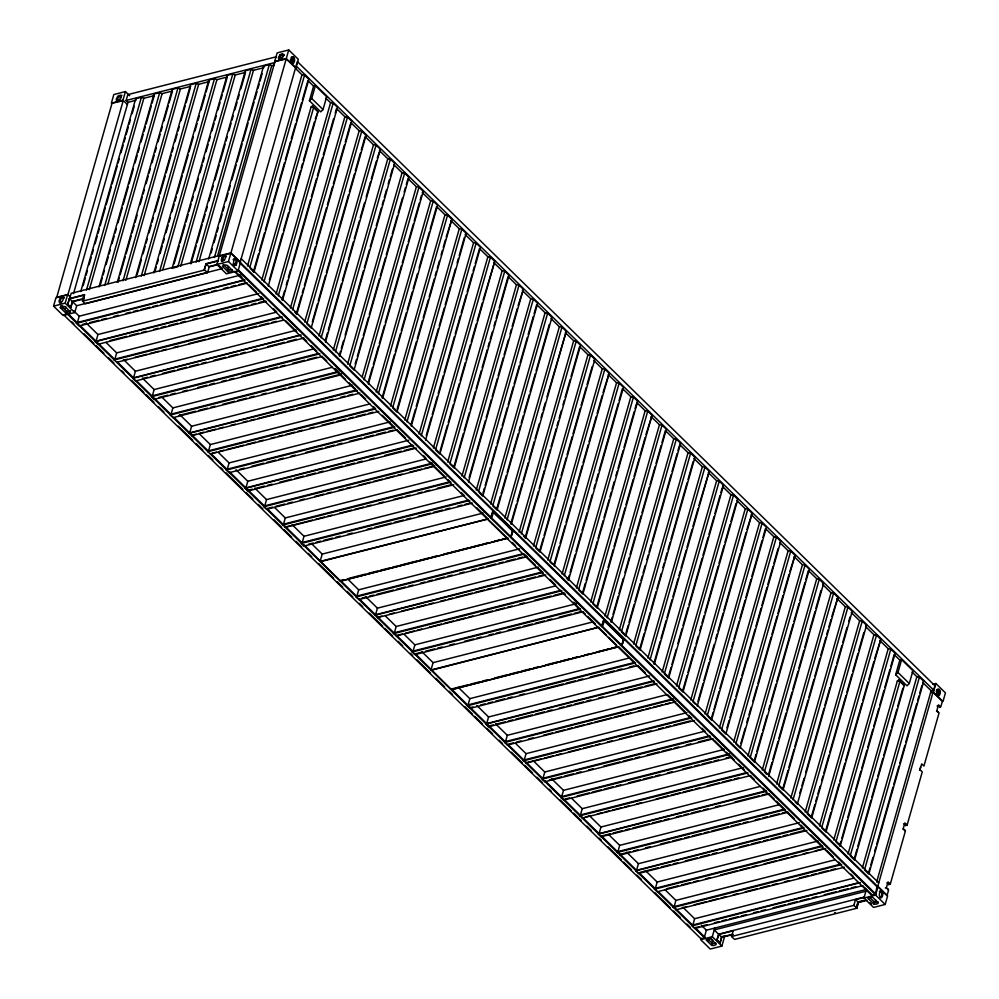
<?xml version="1.0" encoding="UTF-8"?>
<svg xmlns="http://www.w3.org/2000/svg" width="999" height="999" viewBox="0 0 999 999"><rect width="100%" height="100%" fill="white"/><g stroke="black" fill="none" stroke-linecap="round" stroke-linejoin="round"><path stroke-width="1.5" d="M938.498 712.412L936.55 711.051M222.365 268.594L76.698 305.731L74.75 312.537L63.137 315.497L53.559 306.119L56.019 297.477L67.632 294.518L70.142 296.978M60.327 307.68A5.095 2.872 15.9 0 1 64.885 306.518L70.479 312A5.095 2.872 15.9 0 1 65.922 313.162L60.327 307.68L60.889 305.706M53.559 306.119L65.172 303.159L67.632 294.518M125.437 91.583L113.824 94.543L111.364 103.172L122.977 100.212L125.437 91.583L129.695 95.742M64.823 309.578L65.659 306.656M84.041 298.801L72.577 301.723L70.941 307.43L67.632 304.62L69.356 298.551L84.415 294.705C84.028 301.149 80.782 304.645 83.953 295.167M67.632 304.62L71.191 293.319L219.867 255.419M169.093 102.947L172.49 90.984L162.113 93.631L159.69 92.595L153.946 94.056L154.221 95.642L143.831 98.289L141.408 97.253L135.677 98.714L135.951 100.3L128.009 102.323L126.124 100.487L127.785 94.63L276.473 56.718M65.922 313.162L66.483 311.188L61.826 306.618M73.501 293.656L128.022 102.26M70.592 307.517L72.315 301.448L81.331 299.151M80.744 291.546L135.677 98.714M83.142 285.664L85.277 278.184M86.126 275.2L87.4 270.717M89.111 264.735L91.234 257.267M92.095 254.27L93.369 249.787M95.067 243.806L97.203 236.338M98.052 233.341L99.326 228.858M100.175 225.874L105.295 207.929M106.144 204.945L111.251 187M112.1 184.016L117.208 166.071M118.069 163.087L119.343 158.604M121.041 152.622L123.177 145.142M124.026 142.158L125.3 137.675M126.161 134.678L128.284 127.21M129.133 124.226L130.419 119.73M132.118 113.761L134.241 106.281M82.68 300.786L84.415 294.705M247.64 283.054L79.183 325.999L76.486 323.364L76.698 322.64L243.644 280.07M86.488 290.085L141.408 97.253M240.147 275.175L79.221 316.208L77.235 323.164L76.698 322.64M89.336 289.635L143.831 98.289M99.026 286.888L153.946 94.056M100.137 285.489L102.273 278.022M103.122 275.025L104.395 270.542M106.106 264.56L108.229 257.093M109.091 254.096L110.365 249.613M112.063 243.631L114.198 236.164M115.047 233.167L116.321 228.684M118.032 222.702L122.29 207.755M123.139 204.77L128.247 186.825M129.096 183.841L133.354 168.893M135.065 162.912L137.188 155.432M138.037 152.447L139.323 147.964M141.021 141.983L143.157 134.515M144.006 131.518L145.28 127.035M146.129 124.051L151.236 106.106M152.098 103.122L154.221 95.642M104.758 285.427L159.69 92.595M108.029 283.479L162.113 93.631M95.33 341.346L262.387 298.414M95.966 341.496L97.952 334.54L258.891 293.519M117.295 282.23L172.228 89.398L177.959 87.937L180.382 88.973L190.772 86.326M117.994 282.33L119.268 277.847M120.117 274.85L125.225 256.918M126.086 253.921L131.194 235.989M132.043 232.992L134.166 225.524M135.027 222.527L137.15 215.06M140.135 204.595L142.258 197.115M143.119 194.131L144.393 189.648M146.091 183.666L148.227 176.186M149.076 173.202L150.35 168.719M152.06 162.737L154.183 155.27M155.032 152.273L156.319 147.79M158.017 141.808L160.152 134.341M161.001 131.344L162.275 126.861M163.973 120.879L168.232 105.931M123.027 280.769L177.959 87.937M125.874 280.319L180.382 88.973M135.564 277.572L190.497 84.74L196.229 83.279L198.651 84.316L209.041 81.668L208.766 80.082L214.51 78.621L216.92 79.658L227.31 77.01L227.048 75.424L232.779 73.963L235.202 75L245.592 72.353M137.113 274.675L141.371 259.728M143.082 253.746L145.205 246.278M146.054 243.281L147.34 238.798M149.038 232.817L151.161 225.349M152.023 222.365L153.297 217.869M154.995 211.9L159.253 196.94M160.115 193.956L165.222 176.024M166.071 173.027L171.179 155.095M172.028 152.098L173.314 147.615M175.012 141.633L177.148 134.166M177.997 131.169L179.271 126.686M180.969 120.704L185.227 105.757M186.089 102.772L190.347 87.825M115.097 358.454L116.683 352.884L276.111 312.237M116.746 362.312L283.591 320.117M141.296 276.111L196.229 83.279M144.143 275.662L198.651 84.316M153.834 272.914L208.766 80.082M154.957 271.516L156.244 267.033M157.093 264.036L158.366 259.553M160.077 253.571L162.2 246.104M163.049 243.107L164.335 238.624M166.034 232.655L168.157 225.175M169.018 222.19L170.292 217.695M171.99 211.726L174.126 204.246M174.975 201.261L176.249 196.778M177.11 193.781L182.218 175.849M183.067 172.852L188.174 154.92M189.023 151.923L193.282 136.975M194.992 130.994L197.115 123.526M197.964 120.529L199.251 116.046M200.949 110.077L205.207 95.117M206.056 92.133L209.041 81.668M159.578 271.453L214.51 78.621M162.849 269.505L216.92 79.658M132.792 378.022L299.85 335.09M296.353 330.194L135.414 371.228L133.429 378.184L132.892 377.647M133.579 379.258L135.477 380.656M227.048 75.424L172.115 268.256L177.847 266.795L232.779 73.963M174.088 263.861L179.196 245.929M180.045 242.944L185.152 225M186.014 222.015L188.137 214.535M188.986 211.551L191.121 204.071M191.97 201.086L193.244 196.603M194.955 190.622L198.351 178.659M200.062 172.677L202.185 165.21M203.047 162.213L204.32 157.73M206.019 151.748L208.154 144.281M209.003 141.284L210.277 136.801M211.988 130.832L214.111 123.352M214.96 120.367L216.246 115.872M217.944 109.902L220.08 102.422M220.929 99.438L222.203 94.955M223.052 91.958L227.31 77.01M180.694 266.346L235.202 75M152.16 396.516L154.146 389.56L313.574 348.926M190.384 263.599L245.317 70.767L251.049 69.293L253.471 70.342L263.861 67.695L263.586 66.109L269.318 64.635L271.74 65.684L274.388 65.01M191.084 263.699L196.191 245.754M197.04 242.769L202.148 224.825M203.009 221.84L205.132 214.36M205.981 211.376L207.268 206.893M208.966 200.911L211.089 193.431M211.95 190.447L213.224 185.964M214.922 179.982L219.181 165.035M220.042 162.038L225.15 144.106M225.999 141.121L227.273 136.626M228.983 130.657L231.106 123.177M231.955 120.192L233.242 115.709M234.94 109.728L237.075 102.248M237.924 99.263L239.198 94.78M240.896 88.799L245.155 73.851M196.116 262.138L251.049 69.293M198.963 261.688L253.471 70.342M218.294 260.914L206.244 263.986L204.258 269.792L205.981 263.711L218.032 260.639M208.654 258.941L263.586 66.109M211.051 253.059L212.337 248.576M214.036 242.595L216.171 235.115M217.02 232.13L218.294 227.647M220.005 221.666L222.128 214.186M222.977 211.201L224.263 206.718M225.961 200.737L228.084 193.257M228.946 190.272L230.22 185.789M231.918 179.808L236.176 164.86M237.038 161.875L242.145 143.931M242.994 140.946L248.102 123.002M248.951 120.017L254.071 102.073M254.92 99.088L257.043 91.608M257.892 88.624L259.178 84.141M260.027 81.144L262.15 73.676M82.318 300.874L85.277 303.771L207.58 272.602L209.203 266.883L217.807 264.698M214.398 257.48L269.318 64.635M171.291 413.474L172.877 407.904L332.305 367.257M217.67 255.532L271.74 65.684M172.839 417.694L341.296 374.75L338.611 372.115L170.155 415.06L172.939 417.332M216.858 264.485L219.318 255.844L230.931 252.884L240.509 262.275L238.049 270.904L226.436 273.863L216.858 264.485L228.471 261.526L238.049 270.904M274.663 61.551L277.123 52.91L288.736 49.95L298.314 59.328L295.854 67.969L286.189 58.941L274.663 61.551L286.276 58.591L295.854 67.969M219.318 255.844L274.937 61.813M228.471 261.526L230.931 252.884M286.276 58.591L288.736 49.95M219.58 256.106L230.844 253.247L286.189 58.941M227.297 270.854L228.534 266.483M228.072 271.828A5.095 2.872 15.9 0 0 232.63 270.667L227.023 265.185A5.095 2.872 15.9 0 0 222.477 266.346L228.072 271.828L228.634 269.842L223.039 264.36M188.986 433.042L356.044 390.109M352.547 385.214L191.608 426.248L189.623 433.204L189.086 432.667M240.147 262.362L295.504 68.057M296.94 62.999L296.104 65.922L933.653 690.097L934.902 685.714L297.352 61.538M191.683 435.676L360.027 393.094M247.49 266.046L301.973 74.775L295.692 68.619M245.055 280.057L76.486 323.364M249.663 267.869L304.57 75.1L301.973 74.775M253.409 271.84L258.516 253.908M259.365 250.924L264.473 232.992M265.334 230.007L272.565 204.595M273.414 201.611L278.521 183.679M279.383 180.694L284.49 162.762M285.339 159.765L290.447 141.833M291.296 138.849L295.554 123.901M296.403 120.916L301.511 102.984M302.36 99.987L307.467 82.055M208.366 451.536L210.339 444.58L369.78 403.933M309.415 100.774L313.586 86.139L315.372 85.677L326.685 96.741L323.027 109.553L320.716 111.838L309.415 100.774L311.725 98.489L315.372 85.677M210.414 454.008L378.758 411.438M261.788 280.045L311.064 107.068L312.387 106.031L317.969 111.626L268.269 286.089M263.961 281.88L313.661 107.405L312.387 106.031M269.405 279.882L282.58 233.654M283.429 230.669L288.524 212.775M289.373 209.79L294.468 191.895M295.317 188.923L300.412 171.029M301.261 168.044L302.535 163.574M303.384 160.589L308.491 142.695M309.34 139.71L314.435 121.816M315.284 118.831L317.969 111.626L313.661 107.405L311.064 107.068M276.086 294.043L330.569 102.772L325.836 98.127M397.49 429.77L229.033 472.714L226.348 470.079L226.561 469.355L393.506 426.785M390.01 421.89L229.071 462.924L227.098 469.88L226.561 469.355M278.259 295.879L333.179 103.097L330.569 102.772M282.005 299.837L284.565 290.871M286.263 284.902L287.537 280.419M288.399 277.422L290.522 269.955M292.22 263.973L310.527 199.725M311.376 196.728L316.483 178.796M317.345 175.812L322.452 157.879M323.301 154.895L328.409 136.963M329.258 133.966L333.516 119.031M335.214 113.049L336.501 108.566L344.88 116.771L347.477 117.095L351.785 121.316L296.865 314.086L294.717 311.975M282.567 300.087L337.475 107.318L333.179 103.097M290.384 308.042L344.88 116.771M292.557 309.877L347.477 117.095M245.18 488.061L412.237 445.129M408.741 440.234L247.802 481.256L245.829 488.211L245.292 487.687M296.303 313.848L301.411 295.904M302.272 292.919L303.546 288.436M304.395 285.452L309.503 267.52M310.352 264.523L315.459 246.591M316.308 243.606L326.536 207.742M327.385 204.758L332.492 186.825M333.341 183.828L338.449 165.896M339.298 162.912L344.405 144.98M345.267 141.995L350.374 124.063M245.979 489.298L247.877 490.696M304.683 322.04L359.178 130.769L350.799 122.565M301.248 335.077L132.68 378.384M361.775 131.106L306.855 323.876L311.164 328.084L366.084 135.315L361.775 131.106L359.178 130.769M312.312 321.865L317.42 303.933M318.269 300.949L325.512 275.537M326.361 272.552L331.468 254.62M332.317 251.623L337.425 233.691M338.274 230.707L348.489 194.842M349.338 191.858L354.458 173.926M355.307 170.929L360.414 152.997M361.263 150.012L364.672 138.062M264.56 506.555L266.533 499.6L425.974 458.953M434.066 465.571L432.267 463.811L263.811 506.755L266.608 509.028M318.981 336.039L373.476 144.768L365.097 136.563L366.084 135.315M321.154 337.874L376.074 145.105L373.476 144.768M325.337 340.347L327.46 332.879M328.309 329.882L341.508 283.566M342.357 280.569L347.465 262.637M348.314 259.653L353.421 241.721M354.283 238.736L359.39 220.791M360.239 217.807L364.498 202.859M366.196 196.89L370.454 181.943M371.303 178.958L376.411 161.026M377.26 158.029L380.382 149.313L376.074 145.105M325.462 342.083L380.382 149.313M449.7 481.805L282.754 524.363L282.542 525.099L450.999 482.155M446.203 476.91L285.277 517.944L283.291 524.9L282.754 524.363M333.279 350.037L387.774 158.766L379.395 150.562M285.339 527.372L453.696 484.79M335.452 351.873L390.372 159.103L387.774 158.766M339.21 355.844L340.484 351.361M341.333 348.364L343.456 340.896M345.167 334.915L363.474 270.667M364.323 267.67L369.43 249.738M370.279 246.753L375.387 228.821M376.236 225.836L381.343 207.904M382.205 204.907L383.479 200.424M384.328 197.44L386.451 189.972M388.161 183.991L389.435 179.508M390.284 176.511L392.42 169.043M339.76 356.081L394.68 163.312L390.372 159.103M347.577 364.048L402.073 172.765L393.693 164.56M404.67 173.102L349.762 365.871L354.058 370.092L408.978 177.31L404.67 173.102L402.073 172.765M302.023 543.231L304.008 536.276L463.436 495.641M355.207 363.861L356.481 359.378M357.33 356.393L362.45 338.461M363.299 335.464L368.406 317.532M369.255 314.548L379.47 278.684M380.319 275.699L385.427 257.767M386.276 254.77L391.396 236.838M392.245 233.853L397.352 215.921M398.201 212.937L402.46 197.989M404.158 192.008L405.432 187.525M406.293 184.54L407.567 180.057M302.173 544.318L304.071 545.704M362.312 376.548L416.371 186.763L407.992 178.559L408.978 177.31M364.061 379.87L418.968 187.1L416.371 186.763M368.231 382.342L372.49 367.395M373.339 364.41L378.446 346.478M379.295 343.494L384.403 325.562M385.252 322.565L390.359 304.633M391.221 301.648L401.436 265.784M402.285 262.799L407.392 244.867M408.241 241.87L413.349 223.938M414.198 220.954L419.305 203.022M420.167 200.037L421.441 195.554M368.356 384.091L423.276 191.308L418.968 187.1M483.129 513.061L322.202 554.095L320.117 561.413L487.749 519.018L320.729 561.6L304.158 544.905M376.186 392.045L430.669 200.762L422.29 192.557L423.276 191.308M378.359 393.868L433.266 201.099L430.669 200.762M382.105 397.839L394.443 354.508M395.304 351.511L400.412 333.579M401.261 330.594L406.368 312.662M407.217 309.665L412.325 291.733M413.174 288.748L417.432 273.801M419.13 267.832L423.389 252.884M424.25 249.9L429.358 231.968M430.207 228.971L436.588 206.556L444.967 214.76L447.564 215.097L451.873 219.318L396.965 412.088L392.657 407.867L447.564 215.097M382.667 398.089L437.574 205.307L433.266 201.099M340.647 581.093L507.767 538.149L340.647 581.093L320.729 561.6M390.484 406.044L444.967 214.76M397.252 408.853L410.452 362.525M411.301 359.54L416.408 341.608M417.257 338.611L422.365 320.679M423.214 317.694L428.334 299.762M429.183 296.778L434.29 278.833M435.139 275.849L436.413 271.366M437.262 268.381L439.398 260.901M441.096 254.932L442.37 250.449M443.231 247.452L445.354 239.985M446.203 237L451.873 219.318M404.782 420.042L459.265 228.759L450.886 220.554M519.63 548.801L358.691 589.822L356.705 596.778L356.168 596.253L523.126 553.683M406.955 421.865L461.863 229.096L459.265 228.759M524.425 554.033L355.969 596.977L358.766 599.25M411.126 424.338L415.384 409.403M416.233 406.406L432.405 349.625M433.266 346.641L438.374 328.708M439.223 325.711L444.33 307.779M445.179 304.795L450.287 286.863M451.136 283.878L455.394 268.931M457.105 262.949L458.379 258.466M459.228 255.482L464.335 237.55M411.263 426.086L466.171 233.316L461.863 229.096M419.081 434.041L473.563 242.757L465.184 234.553L466.171 233.316M421.253 435.864L476.161 243.094L473.563 242.757M374.8 614.959L541.858 572.027M426.273 435.352L431.381 417.42M432.242 414.435L437.35 396.503M438.199 393.506L443.306 375.574M444.155 372.59L454.37 336.725M455.219 333.741L460.327 315.809M461.188 312.812L466.296 294.88M467.145 291.895L472.252 273.963M473.101 270.979L474.375 266.496M475.224 263.499L479.483 248.564L487.862 256.755L490.459 257.093L494.767 261.313L439.86 454.083L435.552 449.862L490.459 257.093M538.361 567.132L377.422 608.166L375.449 615.122L374.9 614.585M425.562 440.084L480.469 247.315L476.161 243.094M377.497 617.594L545.841 575.012M433.379 448.039L487.862 256.755M435.064 466.083L266.508 509.39M440.147 450.849L447.39 425.437M448.239 422.452L453.346 404.52M454.195 401.536L459.303 383.604M460.152 380.607L465.259 362.674M466.121 359.69L470.379 344.742M471.228 341.758L476.336 323.826M477.185 320.841L482.292 302.909M483.141 299.912L494.767 261.313M394.18 633.453L396.153 626.498L555.594 585.864M396.228 635.926L564.572 593.356M447.677 462.038L502.16 270.754L493.781 262.562M504.77 271.091L449.85 463.861L454.158 468.081L509.065 275.312L504.77 271.091L502.16 270.754M454.021 466.346L463.386 433.466M464.235 430.482L469.343 412.55M470.204 409.553L475.312 391.62M476.161 388.636L481.268 370.704M482.117 367.707L487.225 349.775M488.074 346.79L489.36 342.307M490.209 339.323L492.332 331.843M494.043 325.874L495.317 321.391M496.166 318.394L498.289 310.926M499.15 307.942L507.654 278.047M461.975 476.036L516.458 284.765L508.079 276.561L509.065 275.312M583.304 611.688L414.847 654.632L412.162 651.997L412.375 651.273L579.32 608.703M575.824 603.808L414.885 644.842L412.912 651.798L412.375 651.273M464.148 477.859L519.068 285.09L516.458 284.765M469.18 477.347L485.352 420.567M486.201 417.582L491.308 399.65M492.157 396.653L497.265 378.721M498.126 375.736L503.234 357.804M504.083 354.807L508.341 339.872M510.039 333.891L511.313 329.408M512.162 326.423L517.282 308.491M518.131 305.494L523.364 289.31L519.068 285.09M468.456 482.08L523.364 289.31M476.273 490.034L530.756 298.763L522.39 290.559M478.446 491.87L533.366 299.088L530.756 298.763M592.519 622.015L433.079 662.649L430.994 669.979L597.227 627.597M451.523 689.66L618.656 646.715L451.523 689.66L415.072 653.496M483.054 492.844L484.328 488.361M485.177 485.377L490.284 467.445M491.133 464.448L496.241 446.516M497.09 443.531L501.348 428.583M502.197 425.599L507.317 407.667M508.166 404.682L513.274 386.75M514.123 383.753L519.23 365.821M520.079 362.837L527.322 337.437M528.171 334.44L533.279 316.508M534.128 313.524L536.688 304.558L545.067 312.762L547.664 313.087L551.972 317.307L497.052 510.077L492.744 505.869L547.664 313.087M490.571 504.033L545.067 312.762M493.069 511.9A1.386 0.824 75.7 0 0 492.282 512.425L490.721 517.919L492.994 512.25A1.386 0.824 75.7 0 1 494.118 511.938M496.915 508.341L500.324 496.378M501.173 493.394L506.281 475.462M507.142 472.477L512.25 454.545M513.099 451.548L518.206 433.616M519.055 430.631L520.329 426.148M521.191 423.164L523.314 415.684M524.163 412.699L529.27 394.767M530.119 391.783L535.227 373.851M536.088 370.854L549.275 324.538M504.87 518.031L559.365 326.76L550.986 318.556L551.972 317.307M507.042 519.867L561.962 327.085L559.365 326.76M510.789 523.838L516.333 504.408M517.182 501.411L522.29 483.479M523.139 480.494L528.246 462.562M529.095 459.577L534.203 441.645M535.064 438.648L539.31 423.713M541.021 417.732L542.295 413.249M543.144 410.264L545.279 402.784M546.977 396.815L566.271 331.306L561.962 327.085M511.351 524.075L566.271 331.306M511.026 536.051L512.2 531.93A1.386 0.824 75.7 0 0 511.7 530.044L508.479 526.873M510.639 537.425L512.912 531.743A1.386 0.824 75.7 0 0 512.425 529.857M468.918 707.567L467.332 705.069L634.278 662.512M629.283 658.004L469.842 698.651L467.869 705.606L467.332 705.069M519.168 532.03L573.663 340.759L565.284 332.555M521.341 533.866L576.261 341.096L573.663 340.759M525.099 537.837L538.286 491.508M539.135 488.523L544.255 470.591M545.104 467.594L550.212 449.662M551.061 446.678L556.168 428.746M557.017 425.749L558.291 421.266M559.153 418.281L561.276 410.814M562.974 404.832L564.26 400.349M565.109 397.365L570.217 379.433M571.066 376.436L579.582 346.553L587.961 354.757L590.559 355.095L594.867 359.303L539.947 552.072L535.651 547.864L590.559 355.095M533.466 546.028L587.961 354.757M485.951 723.776L653.009 680.856M649.512 675.961L488.573 716.982L486.6 723.938L486.063 723.413M486.75 725.024L488.648 726.41M539.822 550.337L543.219 538.386M544.08 535.389L554.295 499.525M555.144 496.54L560.252 478.608M561.101 475.624L566.208 457.692M567.057 454.695L572.165 436.763M573.026 433.778L580.257 408.366M581.106 405.382L586.213 387.45M587.075 384.465L592.182 366.533M547.777 560.039L602.26 368.756L593.881 360.552L594.867 359.303M602.26 368.756L604.857 369.093L549.949 561.863L552.097 563.973M554.12 564.335L559.228 546.403M560.077 543.419L565.184 525.486M566.033 522.489L571.141 504.557M572.002 501.573L573.276 497.09M574.125 494.105L576.248 486.625M577.11 483.641L582.217 465.709M583.066 462.724L588.174 444.792M589.023 441.795L596.266 416.396M597.115 413.411L602.222 395.479M603.071 392.482L609.165 373.301L604.857 369.093M554.245 566.083L609.165 373.301M505.332 742.282L507.317 735.326L666.745 694.68M674.837 701.298L673.039 699.537L504.582 742.482L507.38 744.755M562.075 574.038L616.558 382.754L608.179 374.55M564.248 575.861L619.155 383.092L616.558 382.754M567.994 579.832L569.268 575.349M570.117 572.352L575.224 554.42M576.073 551.436L581.193 533.503M582.042 530.519L587.15 512.587M587.999 509.59L592.257 494.655M593.955 488.673L595.229 484.19M596.091 481.206L598.214 473.726M599.063 470.741L618.219 403.496M619.068 400.512L622.477 388.549L630.856 396.753L633.453 397.09L637.762 401.298L582.854 594.08L578.546 589.86L633.453 397.09M690.471 717.532L523.526 760.089L523.314 760.826L691.77 717.881M686.975 712.637L526.048 753.671L524.063 760.626L523.526 760.089M526.111 763.099L694.467 720.516M576.373 588.036L630.856 396.753M582.717 592.332L585.264 583.366M586.126 580.382L591.233 562.449M592.082 559.452L597.19 541.52M598.039 538.536L603.146 520.604M603.995 517.619L609.103 499.687M609.964 496.69L611.238 492.207M612.087 489.223L614.21 481.755M615.921 475.774L617.195 471.291M618.044 468.306L623.151 450.374M624.013 447.377L634.228 411.513M635.077 408.529L636.351 404.046M590.671 602.035L645.154 410.751L636.775 402.547L637.762 401.298M709.203 735.876L542.257 778.433L542.045 779.17L710.501 736.226M704.208 731.355L544.78 772.002L542.794 778.958L542.257 778.433M647.752 411.089L592.844 603.858L597.152 608.079L652.06 415.297L647.752 411.089L645.154 410.751M542.944 780.044L544.842 781.43M597.015 606.331L607.23 570.466M608.079 567.482L613.186 549.55M614.048 546.565L619.155 528.621M620.004 525.636L625.112 507.704M625.961 504.72L633.204 479.308M634.053 476.323L639.16 458.391M640.009 455.407L645.117 437.475M645.966 434.478L652.06 415.297M431.605 670.154L598.738 627.21M604.969 616.033L659.452 424.75L651.073 416.546M604.283 620.679A1.386 0.824 75.7 0 0 603.171 620.991L601.61 626.485L603.883 620.804A1.386 0.824 75.7 0 1 605.007 620.504M607.142 617.857L662.05 425.087L659.452 424.75M610.889 621.828L612.162 617.345M613.011 614.36L618.131 596.428M618.98 593.431L623.239 578.496M624.937 572.514L629.195 557.567M630.044 554.582L635.152 536.65M636.001 533.666L641.108 515.734M641.957 512.737L649.2 487.337M650.049 484.34L655.157 466.408M656.006 463.424L661.113 445.492M661.975 442.507L665.371 430.544L673.751 438.748L676.348 439.085L680.656 443.306L625.749 636.076L621.44 631.855L676.348 439.085M561.525 797.302L563.511 790.346L724.45 749.312M611.45 622.077L666.358 429.308L662.05 425.087M563.473 800.137L731.93 757.192L729.233 754.557L560.776 797.502L563.573 799.774M619.268 630.032L673.751 438.748M621.915 644.605L623.089 640.484A1.386 0.824 75.7 0 0 622.589 638.598L605.369 621.74M621.515 645.978L623.801 640.309A1.386 0.824 75.7 0 0 623.301 638.423M626.036 632.842L628.171 625.362M629.02 622.377L634.128 604.445M634.977 601.46L640.084 583.528M640.933 580.531L642.22 576.048M643.069 573.064L645.192 565.596M646.902 559.615L648.176 555.132M649.025 552.147L651.148 544.667M652.01 541.683L671.166 474.438M672.015 471.453L677.122 453.521M677.971 450.524L679.245 446.041M746.678 772.552L579.72 815.109L579.507 815.846L747.964 772.901M743.181 767.657L582.242 808.678L580.257 815.634L579.72 815.109M582.305 818.106L750.661 775.536M633.566 644.03L688.049 452.747L679.67 444.543L680.656 443.306M690.646 453.084L635.739 645.854L640.047 650.074L694.954 457.305L690.646 453.084L688.049 452.747M639.909 648.326L644.168 633.391M645.017 630.394L650.124 612.462M650.986 609.477L656.093 591.545M656.942 588.561L661.201 573.613M662.899 567.632L664.173 563.149M665.022 560.164L667.157 552.697M668.006 549.7L670.142 542.232M670.991 539.248L687.162 482.455M688.011 479.47L693.119 461.538M647.864 658.029L702.347 466.745L693.968 458.553L694.954 457.305M598.351 833.815L765.409 790.896M598.988 833.978L600.973 827.022L760.401 786.375M650.037 659.852L704.957 467.082L702.347 466.745M599.138 835.064L601.036 836.45M653.783 663.823L660.177 641.408M661.026 638.423L666.133 620.491M666.982 617.494L672.09 599.562M672.939 596.578L678.046 578.646M678.895 575.661L680.182 571.178M681.031 568.181L686.138 550.249M686.987 547.265L692.095 529.333M692.944 526.348L698.051 508.416M698.913 505.419L709.253 471.303L704.957 467.082M654.345 664.073L709.253 471.303M662.162 672.027L716.645 480.744L708.279 472.552M719.255 481.081L664.335 673.85L668.643 678.071L723.551 485.302L719.255 481.081L716.645 480.744M617.719 852.322L619.705 845.366L779.133 804.719M668.93 674.837L671.066 667.369M671.915 664.372L676.173 649.437M677.871 643.456L682.13 628.508M682.979 625.524L688.086 607.592M688.948 604.607L702.135 558.279M702.996 555.282L708.104 537.35M708.953 534.365L714.06 516.433M714.909 513.449L720.017 495.516M720.866 492.519L722.152 488.036M676.46 686.026L730.956 494.755L722.577 486.55L723.551 485.302M733.553 495.079L678.633 687.849L682.941 692.07L737.861 499.3L733.553 495.079L730.956 494.755M675.836 701.81L507.28 745.117M682.804 690.334L687.062 675.386M687.924 672.402L693.031 654.47M693.88 651.473L695.154 646.99M696.003 644.005L698.139 636.538M699.837 630.556L701.111 626.073M701.96 623.089L704.095 615.609M704.944 612.624L718.144 566.296M718.993 563.311L724.1 545.379M724.949 542.382L730.057 524.45M730.906 521.466L736.026 503.533M635.814 870.491L802.871 827.572M799.375 822.676L638.436 863.698L636.45 870.653L635.913 870.129M804.17 827.921L635.714 870.866L638.511 873.126M690.759 700.024L745.254 508.753L736.875 500.549L737.861 499.3M745.254 508.753L747.851 509.078L692.931 701.86L695.092 703.958M697.964 701.335L703.071 683.403M703.92 680.419L709.028 662.487M709.877 659.502L714.135 644.555M715.833 638.573L717.12 634.09M717.969 631.106L723.076 613.174M723.925 610.189L740.097 553.396M740.958 550.412L746.066 532.479M746.915 529.495L752.16 513.299L747.851 509.078M697.24 706.068L752.16 513.299M655.194 888.998L657.167 882.042L818.106 841.008M705.057 714.023L759.552 522.752L751.173 514.547M822.901 846.253L654.445 889.197L657.242 891.47M707.23 715.858L762.15 523.076L759.552 522.752M711.837 716.832L713.111 712.349M713.96 709.365L719.068 691.433M719.917 688.436L725.024 670.504M725.886 667.519L730.993 649.587M731.842 646.603L733.116 642.12M733.965 639.123L739.073 621.191M739.934 618.206L745.042 600.274M745.891 597.29L750.998 579.358M751.847 576.361L762.062 540.496M762.911 537.512L765.471 528.546L773.85 536.75L776.448 537.075L780.756 541.296L725.836 734.065L721.54 729.857L776.448 537.075M719.355 728.021L773.85 536.75M840.334 864.247L673.376 906.805L673.176 907.542L841.633 864.597M835.339 859.739L675.898 900.386L673.925 907.329L673.376 906.805M726.985 727.846L729.108 720.379M729.969 717.382L735.077 699.45M735.926 696.465L741.033 678.533M741.882 675.536L755.082 629.22M755.931 626.223L761.038 608.291M761.887 605.307L766.995 587.375M767.844 584.39L772.964 566.458M773.813 563.461L778.071 548.526M675.973 909.814L844.317 867.232M733.666 742.02L788.149 550.749L779.769 542.544L780.756 541.296M790.746 551.086L735.838 743.855L740.134 748.064L795.054 555.294L790.746 551.086L788.149 550.749M740.858 743.343L745.117 728.396M746.815 722.414L748.089 717.931M748.95 714.947L751.073 707.479M752.771 701.498L757.03 686.55M757.879 683.566L771.078 637.237M771.927 634.253L777.035 616.321M777.896 613.324L783.004 595.392M783.853 592.407L788.96 574.475M789.809 571.49L795.054 555.294M859.065 882.592L692.12 925.149L691.907 925.886L860.464 882.567M854.07 878.071L694.63 918.718L692.657 925.673L692.12 925.149M692.806 926.76L694.705 928.146M747.964 756.018L802.447 564.747L794.068 556.543M750.137 757.854L805.044 565.084L802.447 564.747M66.059 314.21L63.661 314.822L701.211 938.998L701.41 938.261M754.732 758.828L756.006 754.345M756.855 751.36L761.962 733.428M762.824 730.444L767.082 715.496M768.78 709.515L770.054 705.032M770.903 702.047L776.011 684.115M776.872 681.131L793.044 624.338M793.893 621.353L799 603.421M799.849 600.424L804.957 582.492M805.818 579.507L808.366 570.541L816.745 578.746L819.342 579.083L823.551 583.678L768.643 776.46M701.211 938.998L704.994 937.349L695.004 927.559M724.337 937.449L721.877 946.09L710.264 949.05L700.686 939.672L712.299 936.712L714.76 928.071M711.925 943.093L712.749 940.184L710.888 938.361M711.7 945.391A5.095 2.872 15.9 0 0 716.258 944.23L710.651 938.748A5.095 2.872 15.9 0 0 706.106 939.909L711.7 945.391L712.262 943.418L707.604 938.848M762.262 770.029L816.745 578.746M819.342 579.083L764.435 771.852L766.533 774.15M733.291 934.44L721.827 937.362L720.192 943.068L716.882 940.259L718.606 934.19L864.285 897.052M716.882 940.259L718.868 934.465L733.204 930.806L731.568 936.513L734.54 939.41L856.83 908.241L858.453 902.522L867.057 900.336M719.842 943.156L721.565 937.087L732.105 934.402M768.606 774.325L772.015 762.374M772.864 759.377L777.971 741.445M778.82 738.461L786.063 713.061M786.912 710.064L792.02 692.132M792.869 689.148L797.976 671.216M798.825 668.231L803.933 650.299M804.782 647.302L809.04 632.367M809.902 629.37L815.009 611.438M815.858 608.453L820.966 590.521M776.56 784.028L831.043 592.744L822.664 584.54L823.551 583.678M833.641 593.081L778.733 785.851L783.041 790.072L837.949 597.29L833.641 593.081L831.043 592.744M782.904 788.323L788.011 770.391M788.86 767.407L793.968 749.475M794.817 746.478L808.016 700.162M808.865 697.165L813.973 679.233M814.834 676.248L819.942 658.316M820.791 655.332L825.898 637.399M826.747 634.402L828.021 629.919M828.883 626.935L831.006 619.467M831.855 616.47L837.949 597.29M790.858 798.026L845.341 606.743L836.962 598.538M793.031 799.849L847.939 607.08L845.341 606.743M799.762 793.356L801.036 788.873M801.885 785.888L804.02 778.421M805.718 772.439L824.025 708.179M824.874 705.194L829.982 687.262M830.831 684.265L835.938 666.333M836.787 663.348L841.895 645.416M842.756 642.432L847.002 627.484M848.713 621.503L849.987 617.02M805.157 812.025L859.639 620.741L851.26 612.537M862.237 621.078L807.329 813.848L811.638 818.069L866.545 625.287L862.237 621.078L859.639 620.741M811.5 816.32L814.909 804.37M815.758 801.385L817.032 796.902M817.881 793.905L820.017 786.438M821.715 780.456L823.001 775.973M823.85 772.989L828.958 755.057M829.807 752.072L845.978 695.279M846.84 692.295L851.947 674.362M852.796 671.365L857.904 653.433M858.753 650.449L863.86 632.517M819.455 826.023L873.938 634.74L865.559 626.535L866.545 625.287M876.535 635.077L821.628 827.846L825.936 832.067L880.843 639.298L876.535 635.077L873.938 634.74M825.798 830.319L830.906 812.387M831.755 809.402L838.998 784.003M839.847 781.006L844.954 763.074M845.803 760.089L850.911 742.157M851.772 739.173L861.987 703.308M862.836 700.311L867.944 682.379M868.793 679.395L873.9 661.463M874.749 658.466L880.843 639.298M825.698 848.526L657.13 891.832M833.753 840.022L888.236 648.738L879.857 640.534M890.846 649.075L835.926 841.845L840.234 846.066L895.141 653.296L890.846 649.075L888.236 648.738M839.672 845.816L840.946 841.333M841.807 838.348L846.915 820.416M847.764 817.419L854.994 792.02M855.856 789.035L860.963 771.103M861.812 768.106L866.92 750.174M867.769 747.19L872.876 729.258M873.725 726.273L878.833 708.341M879.694 705.344L883.94 690.409M884.802 687.412L889.909 669.48M890.758 666.495L894.167 654.545L899.849 660.102L901.635 659.652L912.949 670.716L909.29 683.528L906.98 685.814L895.678 674.75L899.849 660.102M895.678 674.75L897.989 672.464L901.635 659.652M848.051 854.02L897.327 681.043L898.65 680.007L904.232 685.589L854.532 860.064L850.224 855.843L899.924 681.38L898.65 680.007M854.819 856.842L856.942 849.375M857.791 846.403L870.966 800.174M871.815 797.19L876.91 779.295M877.759 776.31L882.854 758.416M883.703 755.431L890.933 730.082M891.782 727.097L896.877 709.203M897.726 706.231L902.821 688.336M862.349 868.019L916.845 676.735L912.099 672.102M731.568 936.513L853.87 905.344L855.494 899.624L864.098 897.439M919.442 677.072L864.522 869.842L868.83 874.063L923.75 681.293L919.442 677.072L916.845 676.735M856.543 906.855L857.929 901.985L863.948 900.449M856.468 908.328L858.203 902.247L864.222 900.711M868.693 872.327L869.979 867.844M870.828 864.847L872.951 857.379M874.662 851.398L875.936 846.915M876.785 843.93L892.969 787.137M893.818 784.153L898.925 766.221M899.774 763.236L904.882 745.304M905.731 742.307L910.838 724.375M911.687 721.39L916.795 703.458M917.656 700.474L918.93 695.991M919.779 692.994L921.915 685.526M240.509 262.275L239.435 262.537L876.972 886.712L878.046 886.438L887.636 895.828L885.176 904.457L873.563 907.417L863.973 898.039L866.433 889.397L706.006 930.294M868.256 898.576A5.095 2.872 15.9 0 1 872.801 897.414L878.408 902.896A5.095 2.872 15.9 0 1 873.85 904.058L868.256 898.576L868.818 896.602L874.412 902.085A5.095 2.872 15.9 0 0 877.971 901.76M234.278 271.328L871.815 895.504L872.739 894.58M876.647 882.017L931.143 690.734L933.653 690.097M876.972 886.712L875.399 894.592L871.815 895.504M877.696 886.538L933.041 692.232L942.357 701.348L940.733 707.03L938.486 704.832L936.825 710.689L939.072 712.886L923.925 766.058L921.677 763.86L920.004 769.717L922.252 771.915L907.104 825.087L905.306 825.549M863.973 898.039L875.586 895.079L878.046 886.438M933.403 692.145L935.863 683.503L945.441 692.881L942.981 701.523L933.403 692.145L930.531 692.869M873.85 904.058L874.412 902.085M874.799 902.921L875.636 900.012M936.375 694.405A5.095 2.872 15.9 0 0 938.111 693.294L938.673 691.32M919.904 769.567L920.628 767.007M888.498 884.577L890.284 884.115L905.431 830.943L903.196 828.745L904.857 822.889L907.104 825.087M923.75 681.293L922.764 682.542L931.143 690.734M939.597 707.492L939.822 706.605L938.011 705.931A3.197 1.798 15.9 0 0 937.224 705.781M904.507 830.681L904.732 829.782L902.921 829.12M887.699 889.709L887.911 888.823L886.101 888.148A3.197 1.798 15.9 0 0 885.314 887.999M119.206 96.004L121.903 95.305M279.795 55.057L282.505 54.371M126.124 100.487L274.8 62.575M294.568 61.151L290.597 62.175A5.095 2.872 15.9 0 0 292.332 61.064L290.472 59.241M69.618 298.826L84.678 294.967M208.978 266.608L217.994 264.31M204.258 269.792L207.58 272.602M82.954 301.049L204.52 270.055M233.004 263.998L235.714 263.311M66.646 311.8L69.306 311.126M82.393 324.5L86.913 323.351M89.922 322.59L98.938 320.279M101.948 319.518L106.456 318.369M113.986 316.446L118.494 315.297M126.011 313.386L130.532 312.237M133.541 311.463L138.049 310.314M141.059 309.553L150.075 307.242M153.084 306.481L157.605 305.332M160.614 304.57L169.63 302.26M172.64 301.498L177.148 300.349M180.157 299.575L196.703 295.367M199.713 294.593L208.741 292.295M211.751 291.533L216.259 290.372M223.776 288.461L228.296 287.312M231.306 286.538L235.814 285.389M238.823 284.628L244.842 283.092M95.217 341.708L263.674 298.763M110.152 340.547L126.698 336.326M129.708 335.552L138.736 333.254M141.733 332.492L146.254 331.343M153.771 329.42L158.279 328.271M161.289 327.51L165.809 326.348M168.819 325.587L177.834 323.289M180.844 322.515L185.352 321.366M192.882 319.455L197.39 318.306M204.907 316.383L216.945 313.324M219.955 312.55L228.971 310.252M231.98 309.478L236.501 308.329M239.498 307.567L248.526 305.269M251.536 304.495L256.044 303.346M259.053 302.585L265.072 301.049M266.371 301.398L97.914 344.343L96.116 342.582M114.161 359.315L281.119 316.758M113.948 360.04L282.405 317.095M122.865 360.414L127.385 359.265M134.902 357.342L146.94 354.283M149.937 353.509L158.966 351.211M161.975 350.449L166.483 349.3M174.013 347.377L178.521 346.228M189.048 343.544L205.594 339.323M208.604 338.561L217.632 336.263M220.629 335.489L225.15 334.34M232.667 332.43L244.705 329.358M247.702 328.584L256.731 326.286M259.74 325.524L268.768 323.226M271.778 322.452L276.286 321.303M143.107 378.371L147.615 377.222M150.624 376.448L155.132 375.299M162.662 373.389L174.688 370.317M177.697 369.555L186.726 367.245M189.735 366.483L198.751 364.185M201.761 363.411L206.281 362.262M213.798 360.352L225.824 357.28M228.833 356.518L237.862 354.22M240.871 353.446L245.379 352.297M252.897 350.374L257.417 349.225M267.944 346.541L284.49 342.332M287.5 341.558L296.516 339.26M135.377 381.019L303.833 338.074M318.581 353.434L151.623 395.991L151.423 396.728L319.88 353.783M158.829 397.477L167.857 395.179M170.866 394.405L175.374 393.256M182.892 391.346L187.412 390.197M197.939 387.512L206.955 385.202M209.965 384.44L214.485 383.291M222.003 381.368L226.511 380.219M229.52 379.458L234.028 378.309M241.558 376.386L265.622 370.254M268.631 369.48L277.647 367.182M280.657 366.421L285.177 365.272M292.695 363.349L304.72 360.289M307.729 359.515L316.758 357.217M322.565 356.418L154.108 399.363L152.31 397.602M170.354 414.335L338.811 371.391M179.071 415.434L195.617 411.213M198.614 410.452L207.642 408.141M210.652 407.38L215.16 406.231M222.69 404.308L234.715 401.248M237.725 400.474L246.753 398.176M249.762 397.415L254.27 396.266M261.788 394.343L266.308 393.194M276.835 390.509L285.851 388.211M288.861 387.437L293.381 386.288M300.899 384.378L305.407 383.229M320.454 379.395L341.508 374.026M188.886 433.404L357.342 390.459M191.783 435.302L196.291 434.153M199.3 433.391L203.808 432.242M206.818 431.468L215.846 429.17M218.856 428.409L223.364 427.26M230.894 425.337L235.402 424.188M242.919 422.265L247.427 421.116M250.437 420.354L254.957 419.205M257.967 418.431L274.5 414.223M277.51 413.449L286.538 411.151M289.548 410.377L294.056 409.228M297.065 408.466L313.611 404.245M316.621 403.484L325.649 401.186M328.659 400.412L333.167 399.263M340.684 397.352L345.192 396.191M348.201 395.429L352.722 394.28M374.775 408.454L207.817 451.011L207.617 451.748L374.563 409.178M212.013 453.259L216.533 452.11M219.543 451.348L224.051 450.199M227.06 449.425L243.606 445.204M246.616 444.443L255.632 442.145M258.641 441.371L263.162 440.222M270.679 438.311L275.187 437.162M278.197 436.388L282.705 435.239M285.714 434.478L294.742 432.167M297.752 431.406L302.26 430.257M309.777 428.334L314.298 427.185M321.815 425.274L333.853 422.202M336.85 421.441L345.879 419.13M348.888 418.369L353.396 417.22M356.406 416.458L365.434 414.148M368.444 413.386L372.952 412.237M226.348 470.079L394.805 427.135M239.772 469.305L244.293 468.156M251.81 466.233L263.836 463.161M266.845 462.4L275.874 460.102M278.883 459.328L283.391 458.179M290.909 456.268L295.429 455.119M305.956 452.435L322.502 448.214M325.512 447.44L334.528 445.142M337.537 444.38L342.058 443.231M349.575 441.308L361.601 438.249M364.61 437.475L373.638 435.177M376.648 434.403L385.664 432.105M388.673 431.343L393.194 430.194M245.08 488.424L413.536 445.479M247.977 490.322L252.485 489.173M255.494 488.411L264.523 486.101M267.532 485.339L272.04 484.19M279.57 482.267L291.596 479.208M294.605 478.434L303.634 476.136M306.643 475.374L315.659 473.064M318.669 472.302L323.177 471.153M330.706 469.23L342.732 466.171M345.741 465.397L354.77 463.099M357.779 462.337L362.287 461.188M369.805 459.265L374.325 458.116M384.852 455.432L401.398 451.211M404.408 450.449L413.424 448.151M247.764 491.058L416.221 448.114M264.023 506.031L432.48 463.086M266.708 508.666L272.727 507.13M275.736 506.368L284.765 504.058M287.762 503.296L292.282 502.147M299.8 500.224L304.308 499.075M314.835 496.391L323.863 494.093M326.873 493.331L331.381 492.182M338.911 490.259L343.419 489.11M346.428 488.336L350.936 487.187M358.454 485.277L370.492 482.205M373.501 481.443L382.53 479.145M385.527 478.371L394.555 476.073M397.565 475.299L402.073 474.15M409.602 472.24L421.628 469.168M424.637 468.406L433.666 466.108M285.439 526.997L312.512 520.104M315.522 519.33L324.55 517.032M327.56 516.271L332.068 515.122M339.585 513.199L351.623 510.127M354.633 509.365L363.648 507.067M366.658 506.293L371.178 505.144M378.696 503.234L383.204 502.085M393.731 499.4L402.759 497.09M405.769 496.328L410.277 495.179M417.807 493.256L422.315 492.107M425.324 491.346L429.832 490.197M437.35 488.274L450.886 484.827M468.431 500.149L301.486 542.707L301.273 543.444L469.73 500.499M308.691 544.193L313.199 543.044M316.208 542.27L320.716 541.121M323.726 540.359L332.754 538.061M335.764 537.287L340.272 536.138M347.789 534.228L352.31 533.079M367.345 529.233L371.853 528.084M374.862 527.322L391.408 523.101M394.418 522.34L403.446 520.042M406.456 519.268L410.964 518.119M418.481 516.196L430.519 513.136M433.529 512.362L442.545 510.064M445.554 509.303L450.074 508.154M457.592 506.231L462.1 505.082M465.109 504.32L469.617 503.159M303.971 546.078L472.427 503.134M339.897 580.619L342.894 579.845M348.901 578.321L365.422 574.1M368.431 573.339L377.435 571.041M380.444 570.279L389.448 567.981M392.457 567.22L396.953 566.071M399.962 565.297L416.483 561.088M419.48 560.327L428.496 558.029M431.493 557.267L436.001 556.118M443.506 554.195L448.014 553.046M451.011 552.285L455.519 551.136M458.529 550.374L467.532 548.076M470.541 547.315L479.545 545.017M482.554 544.243L487.05 543.094M494.567 541.183L499.063 540.034M502.072 539.273L506.58 538.124M361.875 598.114L366.383 596.965M369.393 596.203L373.901 595.054M376.91 594.28L393.456 590.072M396.466 589.298L405.494 587M408.504 586.238L413.012 585.077M420.529 583.166L425.05 582.017M428.047 581.243L432.567 580.094M435.576 579.333L444.592 577.035M447.602 576.261L452.122 575.112M459.64 573.201L464.148 572.04M471.665 570.129L476.186 568.98M479.195 568.206L483.703 567.057M486.713 566.296L495.729 563.998M498.738 563.224L503.259 562.075M506.268 561.313L515.284 559.003M518.294 558.241L522.814 557.092M358.653 599.612L527.11 556.668L525.312 554.92M374.7 615.322L543.156 572.377M377.597 617.22L382.105 616.071M389.635 614.16L394.143 613.011M401.66 611.088L413.698 608.016M416.708 607.255L425.724 604.957M428.733 604.183L433.241 603.034M440.771 601.123L445.279 599.974M448.289 599.2L452.797 598.051M455.806 597.29L472.352 593.069M475.362 592.307L484.39 589.997M487.4 589.235L491.908 588.086M499.425 586.163L503.933 585.014M506.943 584.253L511.463 583.104M514.473 582.33L523.488 580.032M526.498 579.27L535.526 576.96M538.536 576.198L543.044 575.049M560.589 590.372L393.643 632.929L393.431 633.666L561.888 590.721M397.827 635.177L402.347 634.028M405.357 633.266L414.373 630.968M417.382 630.194L421.903 629.045M429.42 627.135L441.446 624.063M444.455 623.289L453.484 620.991M456.493 620.229L465.522 617.931M468.519 617.157L473.039 616.008M480.556 614.098L492.594 611.026M495.591 610.252L504.62 607.954M507.629 607.192L512.137 606.043M519.667 604.12L524.175 602.971M534.702 600.287L551.248 596.066M554.258 595.304L563.286 593.006M412.162 651.997L580.619 609.053M416.571 653.521L422.577 651.985M425.586 651.223L434.615 648.913M437.624 648.151L442.132 647.002M449.65 645.079L454.17 643.93M464.697 641.246L473.726 638.948M476.723 638.186L481.243 637.037M488.761 635.114L493.269 633.965M496.278 633.204L500.799 632.042M508.316 630.132L520.342 627.06M523.351 626.298L532.38 624M535.389 623.226L544.405 620.928M547.415 620.167L551.935 619.005M559.452 617.095L571.49 614.023M574.487 613.261L580.506 611.725M450.786 689.173L467.295 684.964M470.304 684.203L479.308 681.905M482.317 681.131L486.825 679.982M494.33 678.071L506.343 675.012M509.34 674.25L518.356 671.952M521.353 671.178L530.369 668.88M533.366 668.119L537.874 666.97M545.379 665.059L557.392 662M560.402 661.226L569.405 658.928M572.415 658.166L576.923 657.017M584.427 655.107L588.935 653.958M596.44 652.047L608.453 648.975M611.45 648.214L617.469 646.678M467.12 705.806L635.576 662.861M470.017 707.704L473.026 706.942M480.544 705.032L485.064 703.87M488.074 703.109L492.582 701.96M495.591 701.186L504.607 698.888M507.617 698.126L512.137 696.977M519.655 695.054L524.163 693.905M539.21 690.072L563.274 683.94M566.283 683.166L575.299 680.868M578.309 680.107L582.829 678.958M590.347 677.035L602.372 673.963M605.382 673.201L614.41 670.903M617.419 670.129L621.927 668.98M629.445 667.07L633.965 665.921M469.805 708.441L638.261 665.496M485.851 724.15L654.308 681.206M488.748 726.048L493.269 724.899M496.266 724.138L505.294 721.827M508.304 721.066L512.812 719.917M515.821 719.143L532.367 714.934M535.377 714.16L544.405 711.862M547.415 711.101L551.923 709.939M559.44 708.029L563.96 706.88M566.957 706.106L571.478 704.957M574.487 704.195L583.503 701.897M586.513 701.123L591.033 699.974M598.551 698.064L603.059 696.902M618.106 693.069L622.614 691.92M625.624 691.158L642.17 686.937M645.179 686.176L654.195 683.865M488.548 726.785L657.005 683.84M504.795 741.758L673.251 698.813M507.48 744.392L513.498 742.856M516.508 742.082L521.016 740.933M528.546 739.023L533.054 737.874M543.581 735.189L552.609 732.891M555.619 732.117L564.635 729.819M567.644 729.045L572.165 727.896M575.162 727.135L584.19 724.837M587.2 724.063L591.708 722.914M594.717 722.152L611.263 717.931M614.273 717.17L623.301 714.859M626.311 714.098L630.819 712.949M638.336 711.026L642.856 709.877M645.854 709.115L650.374 707.966M653.383 707.192L662.399 704.894M665.409 704.133L669.929 702.984M526.211 762.724L541.258 758.89M544.268 758.129L553.284 755.831M556.293 755.057L560.814 753.908M568.331 751.997L580.357 748.925M583.366 748.164L592.395 745.853M595.404 745.092L599.912 743.943M607.442 742.02L611.95 740.871M619.467 738.96L631.505 735.888M634.515 735.127L643.531 732.816M646.54 732.055L651.048 730.906M658.578 728.983L663.086 727.834M666.096 727.072L670.604 725.923M673.613 725.149L690.159 720.928M549.462 779.919L561.488 776.847M564.497 776.086L573.526 773.788M576.535 773.014L581.043 771.865M588.561 769.942L593.081 768.793M603.608 766.108L620.154 761.9M623.164 761.126L632.18 758.828M635.189 758.066L639.71 756.917M647.227 754.994L659.253 751.922M662.262 751.161L671.291 748.863M674.3 748.089L678.808 746.94M686.325 745.029L690.846 743.88M698.363 741.957L710.401 738.885M544.742 781.805L713.199 738.86M932.954 684.24L935.863 683.503M560.988 796.777L729.445 753.833M565.184 799.025L569.692 797.876M577.222 795.953L589.248 792.894M592.257 792.12L601.286 789.822M604.295 789.06L613.311 786.75M616.321 785.988L620.841 784.839M628.359 782.916L640.384 779.857M643.393 779.083L652.422 776.785M655.431 776.023L659.939 774.862M667.457 772.951L671.977 771.802M682.504 769.118L691.52 766.82M694.53 766.046L699.05 764.897M702.06 764.135L711.076 761.825M714.085 761.063L718.606 759.914M726.123 757.991L730.631 756.842M585.426 816.982L589.934 815.833M597.452 813.91L601.96 812.761M604.969 812L609.49 810.838M612.499 810.077L621.515 807.779M624.525 807.005L629.033 805.856M636.563 803.945L641.071 802.796M656.118 798.963L668.144 795.891M671.153 795.129L680.182 792.819M683.191 792.057L692.207 789.759M695.217 788.985L699.725 787.836M707.255 785.926L719.28 782.854M722.289 782.092L731.318 779.782M734.327 779.02L738.835 777.871M598.239 834.177L766.695 791.233M601.148 836.088L610.164 833.79M613.174 833.016L622.202 830.718M625.212 829.957L629.72 828.795M632.729 828.034L649.275 823.813M652.285 823.051L661.313 820.753M664.31 819.979L668.831 818.83M676.348 816.92L680.856 815.758M683.865 814.997L688.386 813.848M691.383 813.074L700.411 810.776M703.421 810.014L707.929 808.865M715.459 806.942L719.967 805.793M735.002 801.96L759.078 795.828M762.075 795.054L768.094 793.531M600.936 836.812L769.392 793.868M784.14 809.227L617.182 851.785L616.982 852.522L785.439 809.577M619.88 854.42L630.406 851.735M633.416 850.973L637.924 849.824M645.441 847.901L649.962 846.752M660.489 844.068L669.517 841.77M672.514 841.008L681.543 838.71M684.552 837.936L689.06 836.787M692.07 836.026L701.098 833.715M704.108 832.954L708.616 831.805M711.625 831.031L728.171 826.822M731.181 826.048L740.197 823.75M743.206 822.989L747.727 821.827M755.244 819.917L759.752 818.768M762.761 817.994L767.282 816.845M770.279 816.083L779.307 813.785M782.317 813.011L786.825 811.862M619.667 855.156L788.124 812.212M640.109 872.377L658.166 867.781M661.176 867.007L670.192 864.709M673.201 863.948L677.709 862.799M685.239 860.876L697.265 857.816M700.274 857.042L709.302 854.744M712.312 853.97L716.82 852.821M724.337 850.911L728.858 849.762M739.385 847.077L748.401 844.779M751.41 844.005L760.439 841.707M763.448 840.946L767.956 839.784M770.966 839.023L779.994 836.725M783.004 835.951L787.512 834.802M790.521 834.04L804.058 830.581M638.398 873.501L806.855 830.556M654.645 888.473L821.603 845.903M666.37 888.798L678.396 885.738M681.405 884.964L690.434 882.666M693.443 881.905L697.951 880.756M705.469 878.833L709.989 877.684M720.516 874.999L737.062 870.778M740.059 870.017L749.088 867.719M752.097 866.945L756.605 865.796M764.135 863.885L776.161 860.813M779.17 860.052L788.199 857.741M791.208 856.98L795.716 855.831M803.233 853.908L807.754 852.759M815.271 850.848L824.287 848.538M682.092 907.904L686.6 906.755M694.118 904.844L706.156 901.772M709.165 901.011L718.194 898.713M721.191 897.939L725.711 896.79M733.229 894.867L737.737 893.718M745.266 891.807L757.292 888.735M760.301 887.974L769.33 885.676M772.339 884.902L776.847 883.753M784.365 881.842L788.873 880.681M799.412 877.996L808.428 875.698M811.438 874.937L815.958 873.788M818.955 873.014L827.984 870.716M830.993 869.954L835.501 868.805M694.804 927.784L699.312 926.635M702.322 925.861L706.842 924.712M714.36 922.801L718.868 921.652M721.877 920.878L726.385 919.729M729.395 918.968L738.423 916.657M741.433 915.896L745.941 914.747M753.458 912.824L757.979 911.675M760.988 910.913L765.496 909.764M773.014 907.841L785.052 904.782M788.061 904.008L797.077 901.71M800.087 900.948L809.115 898.638M812.125 897.876L816.633 896.727M824.15 894.804L836.188 891.745M839.197 890.971L848.226 888.673M851.223 887.911L855.743 886.75M694.592 928.521L863.049 885.576M865.921 891.233L714.235 929.907L718.606 934.19M704.994 937.349L704.283 937.524L706.368 930.206L701.31 925.249M721.303 936.825L725.811 935.663M834.602 912.711L835.326 912.524M905.431 825.574L906.193 824.662L904.382 823.988A3.197 1.798 15.9 0 0 903.583 823.85M888.611 884.602L889.372 883.69L887.562 883.029A3.197 1.798 15.9 0 0 886.775 882.879M897.327 681.043L899.924 681.38L904.232 685.589M919.729 770.079L920.516 770.304M284.328 55.245L283.953 54.908A3.784 2.173 -45.6 0 0 280.682 55.744L279.333 58.417A2.922 1.673 -45.6 0 0 279.308 59.503M936.238 691.47L938.111 693.294M304.57 75.1L308.878 79.321L253.971 272.09L250.737 268.931M533.366 299.088L537.674 303.309L482.754 496.078L479.52 492.919M576.261 341.096L580.569 345.304L525.649 538.074L523.501 535.976M619.155 383.092L623.463 387.3L568.556 580.082L566.396 577.971M762.15 523.076L766.458 527.297L711.538 720.067L708.316 716.907M805.044 565.084L809.352 569.293L754.445 762.062L751.211 758.903M847.939 607.08L852.247 611.288L797.339 804.07L795.179 801.96M307.892 80.569L313.586 86.139M279.445 56.381L282.442 59.316M311.725 98.489L323.027 109.553M897.989 672.464L909.29 683.528M122.977 100.212L127.385 104.52M117.008 98.851L119.805 101.586M890.284 884.115L888.049 881.917L886.375 887.774L888.623 889.972L887 895.653L230.844 253.247M241.196 258.704L878.733 882.879M494.48 513.174L500.936 519.505M880.856 891.595L882.716 893.418M491.433 517.732L238.062 269.68L237.862 270.417L875.399 894.592M511.351 537.237L602.322 626.298M622.24 645.804L875.611 893.855M875.586 895.079L885.176 904.457M239.573 274.7L241.77 276.835M335.502 368.619L337.637 370.704M574.3 602.409L576.448 604.507M221.953 258.179L223.951 260.14M236.701 272.777L244.48 280.382M248.926 284.74L256.706 292.357M261.151 296.703L263.374 298.876M273.376 308.679L276.711 311.938M285.602 320.642L296.715 331.518M303.384 338.049L306.718 341.308M311.164 345.666L316.72 351.099M323.389 357.63L326.723 360.901M334.49 368.506L337.824 371.778M340.047 373.951L345.604 379.395M348.938 382.654L355.607 389.185M361.163 394.617L365.609 398.976M373.389 406.593L375.612 408.766M382.28 415.297L394.505 427.26M397.839 430.532L405.619 438.136M423.401 455.544L425.624 457.729M430.07 462.075L432.292 464.248M435.626 467.52L444.518 476.223M447.839 479.483L450.062 481.655M461.176 492.544L464.51 495.804M476.735 507.767L487.849 518.656M512.2 542.494L515.534 545.754M526.623 556.618L535.501 565.309M537.724 567.469L542.157 571.815M549.925 579.42L555.469 584.852M563.236 592.457L565.459 594.63M573.226 602.235L579.882 608.753M583.204 612.012L585.426 614.173M587.637 616.346L595.404 623.95M619.767 647.802L635.327 663.036M638.661 666.296L645.329 672.827M667.544 694.58L673.101 700.024M676.435 703.284L685.326 711.987M688.661 715.259L690.883 717.432M701.997 728.308L705.331 731.568M714.223 740.271L724.225 750.074M726.448 752.247L728.671 754.42M730.893 756.593L734.228 759.864M738.673 764.21L744.23 769.655M750.898 776.173L754.233 779.445M763.124 788.149L766.458 791.408M768.668 793.581L774.225 799.025M776.448 801.198L784.227 808.815M788.673 813.174L794.23 818.606M800.898 825.137L803.121 827.309M810.901 834.927L822.015 845.803M826.46 850.161L833.129 856.692M838.685 862.125L840.908 864.31M850.911 874.1L853.134 876.273M864.247 887.149L872.027 894.767M487.749 519.018L507.667 538.511M598.638 627.584L606.381 635.164M608.591 637.325L616.333 644.904M869.542 902.559L871.515 904.495L869.192 902.646M205.981 263.711L209.203 266.883M855.494 899.624L858.453 902.522M853.87 905.344L856.83 908.241M69.356 298.551L76.698 305.731M718.868 934.465L721.827 937.362M67.982 304.533L70.941 307.43M717.232 940.171L720.192 943.068M74.026 311.126L79.221 316.208M86.176 323.027L97.952 334.54M105.981 342.407L116.683 352.884M123.651 359.702L135.414 371.228M142.382 378.047L154.146 389.56M162.175 397.427L172.877 407.904M179.845 414.722L191.608 426.248M199.638 434.103L210.339 444.58M218.381 452.447L229.071 462.924M236.039 469.742L247.802 481.256M254.77 488.074L266.533 499.6M274.575 507.467L285.277 517.944M292.232 524.762L304.008 536.276M312.25 544.355L322.202 554.095M347.64 578.995L358.691 589.822M365.659 596.64L377.422 608.166M385.464 616.033L396.153 626.498M404.195 634.365L414.885 644.842M422.028 651.835L433.079 662.649M458.266 687.312L469.842 698.651M476.81 705.469L488.573 716.982M495.541 723.8L507.317 735.326M515.347 743.194L526.048 753.671M533.004 760.489L544.78 772.002M551.735 778.82L563.511 790.346M571.54 798.213L582.242 808.678M589.21 815.496L600.973 827.022M609.003 834.889L619.705 845.366M626.673 852.184L638.436 863.698M645.404 870.516L657.167 882.042M665.209 889.909L675.898 900.386M682.866 907.204L694.63 918.718M65.172 303.159L74.75 312.537M712.299 936.712L721.877 946.09M59.528 300.662L61.389 302.485M67.457 313.174L77.46 322.964M79.683 325.137L115.247 359.952M117.47 362.137L134.141 378.446M136.364 380.631L170.804 414.36M174.138 417.619L208.591 451.348M210.814 453.521L227.485 469.842M229.708 472.015L265.259 506.83M267.482 509.003L301.935 542.732M340.746 580.731L357.38 597.015M359.603 599.188L412.849 651.323M451.635 689.285L506.081 742.607M508.304 744.779L542.757 778.508M544.979 780.681L561.65 797.002M563.873 799.175L599.425 833.99M601.648 836.163L637.212 870.978M639.435 873.151L656.106 889.472M658.329 891.657L692.782 925.374M67.245 313.911L704.794 938.073M71.653 321.703L73.876 323.876M83.879 333.666L93.881 343.469M96.104 345.642L103.884 353.259M108.329 357.605L113.886 363.049M121.666 370.666L123.888 372.839M131.668 380.457L143.881 392.42M146.104 394.593L153.883 402.21M158.329 406.568L163.886 412M178.334 426.148L192.782 440.297M196.116 443.556L202.785 450.087M208.341 455.519L212.787 459.877M220.567 467.495L222.789 469.667M226.124 472.927L242.794 489.248M246.129 492.519L252.784 499.038M258.341 504.483L262.787 508.828M273.901 519.717L281.681 527.335M283.903 529.507L291.683 537.125M296.129 541.47L301.686 546.915M308.354 553.446L311.688 556.705M318.594 563.461L333.666 578.221M337.163 581.643L342.707 587.075M347.14 591.42L352.697 596.853M359.353 603.371L362.674 606.618M369.33 613.136L382.642 626.173M384.865 628.346L392.632 635.951M398.176 641.383L402.609 645.729M410.377 653.321L412.599 655.494M417.033 659.839L428.134 670.704M428.396 670.966L430.557 673.076M435.939 678.346L444.543 686.775M449.163 691.296L452.497 694.555M464.71 706.518L472.49 714.135M474.712 716.32L482.492 723.925M486.938 728.283L492.495 733.728M499.163 740.247L502.497 743.518M511.388 752.222L522.502 763.099M524.725 765.271L532.504 772.889M536.95 777.247L542.507 782.679M549.175 789.21L551.398 791.383M560.289 800.087L571.403 810.963M573.626 813.149L581.393 820.766M586.95 826.198L591.396 830.556M599.175 838.173L601.398 840.346M608.066 846.877L621.403 859.927M623.626 862.1L631.405 869.717M636.962 875.161L641.408 879.507M654.745 892.569L670.304 907.791M673.638 911.063L680.307 917.594M686.975 924.112L690.297 927.384M715.821 943.106A5.095 2.872 15.9 0 1 712.262 943.418M708.94 938.835A7.355 4.383 75.7 0 1 708.341 940.933M880.206 897.502A2.348 1.349 -45.6 0 1 881.043 897.514M880.643 897.639A2.348 1.399 75.7 0 0 881.106 896.89A7.355 4.383 75.7 0 0 881.78 893.68A2.348 1.399 75.7 0 0 879.395 891.358M877.234 902.796A7.355 4.233 -45.6 0 1 877.247 901.922M937.374 706.605A1.723 0.962 15.9 0 1 937.811 706.693M226.436 256.681A2.348 1.349 -45.6 0 0 224.625 256.331A2.348 1.349 -45.6 0 0 222.752 258.479A7.355 4.233 -45.6 0 0 222.14 261.438M233.167 259.877A2.348 1.399 75.7 0 1 233.629 259.128M234.315 258.928A2.348 1.399 75.7 0 1 236.001 261.451A7.355 4.383 75.7 0 1 234.877 265.409A2.348 1.399 75.7 0 1 234.178 265.597M232.193 269.53A5.095 2.872 15.9 0 1 228.634 269.842M64.286 298.014A2.348 1.349 -45.6 0 0 62.475 297.665A2.348 1.349 -45.6 0 0 60.614 299.812A7.355 4.233 -45.6 0 0 59.99 302.772A2.348 1.349 -45.6 0 0 60.464 303.284M63.162 306.606A7.355 4.383 75.7 0 1 62.562 308.691M70.629 310.489A5.095 2.872 15.9 0 1 66.483 311.188M60.864 303.159A2.348 1.399 75.7 0 1 61.563 302.972M62.163 305.769A7.355 4.383 75.7 0 1 62.088 306.88M937.586 689.36A2.348 1.399 75.7 0 1 939.185 692.994A7.355 4.383 75.7 0 1 938.585 695.079A2.348 1.399 75.7 0 1 938.136 695.841M938.261 691.795A5.095 2.872 15.9 0 1 936.937 692.432M936.438 690.309A7.355 4.383 75.7 0 1 936.887 689.56M282.18 56.743A5.095 2.872 15.9 0 1 283.916 55.632M291.109 57.318A2.348 1.399 75.7 0 1 293.481 59.653A7.355 4.383 75.7 0 1 292.357 63.599M292.482 59.553A5.095 2.872 15.9 0 1 290.297 60.34M121.141 96.066A3.784 2.173 -45.6 0 0 118.544 97.078L117.183 99.75A2.922 1.673 -45.6 0 0 117.745 101.473M118.357 101.361A2.348 1.399 75.7 0 1 119.043 101.174M120.03 98.077A5.095 2.872 15.9 0 1 121.029 97.24M512.687 531.156L511.088 536.975L491.708 518.006L493.394 512.275L512.687 531.156M623.576 639.722L621.965 645.529L602.584 626.56L604.27 620.829L623.576 639.722M121.428 95.966L120.929 97.802A2.922 1.673 -45.6 0 1 117.994 100.712A2.922 1.673 -45.6 0 1 116.371 98.963L117.732 96.291A3.784 2.173 -45.6 0 1 121.004 95.454L121.428 95.966M283.579 54.633L283.079 56.468A2.922 1.673 -45.6 0 1 280.132 59.378A2.922 1.673 -45.6 0 1 278.521 57.63L279.882 54.957A3.784 2.173 -45.6 0 1 283.154 54.121L283.579 54.633M112 103.347L56.643 297.652L67.907 294.78L123.252 100.487L112 103.347M219.305 265.959L222.265 268.856L219.305 265.959M880.643 897.414A2.348 1.399 75.7 0 0 882.179 896.615A7.355 4.383 75.7 0 0 882.854 893.418A2.348 1.399 75.7 0 0 881.555 891.033A2.348 1.399 75.7 0 0 880.019 891.832A7.355 4.383 75.7 0 0 879.345 895.042A2.348 1.399 75.7 0 0 880.643 897.414M224.5 259.84A7.355 4.233 -45.6 0 0 225.624 255.881A2.348 1.349 -45.6 0 0 223.813 255.544A2.348 1.349 -45.6 0 0 221.953 257.692A7.355 4.233 -45.6 0 0 221.328 260.652A2.348 1.349 -45.6 0 0 224.5 259.84M235.951 265.135A7.355 4.383 75.7 0 0 237.075 261.176A2.348 1.399 75.7 0 0 234.703 258.853A7.355 4.383 75.7 0 0 233.654 261.688A2.348 1.399 75.7 0 0 234.153 264.485A2.348 1.399 75.7 0 0 235.951 265.135M62.163 296.691A2.348 1.349 -45.6 0 0 59.803 299.026A7.355 4.233 -45.6 0 0 59.203 301.111A2.348 1.349 -45.6 0 0 60.052 302.572A2.348 1.349 -45.6 0 0 62.35 301.174A7.355 4.233 -45.6 0 0 63.461 298.089A2.348 1.349 -45.6 0 0 62.163 296.691M937.424 694.917A2.348 1.399 75.7 0 0 939.21 695.566A7.355 4.383 75.7 0 0 940.334 691.608A2.348 1.399 75.7 0 0 939.035 689.223A2.348 1.399 75.7 0 0 937.512 690.034A7.355 4.383 75.7 0 0 936.912 692.12A2.348 1.399 75.7 0 0 937.424 694.917M293.644 57.28A2.348 1.399 75.7 0 0 291.733 57.805A7.355 4.383 75.7 0 0 291.134 59.89A2.348 1.399 75.7 0 0 291.983 63.099A2.348 1.399 75.7 0 0 293.881 62.575A7.355 4.383 75.7 0 0 294.48 60.489A2.348 1.399 75.7 0 0 293.644 57.28"/></g></svg>
